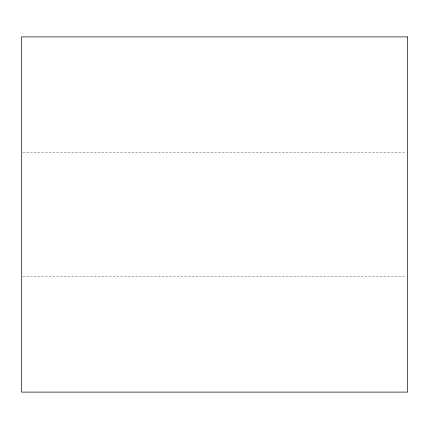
<?xml version="1.0" encoding="UTF-8"?>
<svg xmlns="http://www.w3.org/2000/svg" width="429" height="429" viewBox="0 0 429 429"><rect width="100%" height="100%" fill="white"/><g stroke="black" fill="none" stroke-linecap="round" stroke-linejoin="round"><path stroke-width="0.32" stroke-dasharray="2.15 1.61" d="M22.791 152.724L406.209 152.724M22.791 276.276L406.209 276.276"/><path stroke-width="0.64" d="M407.55 36.894L21.45 36.894L21.45 392.106L407.55 392.106L407.55 36.894"/></g></svg>
